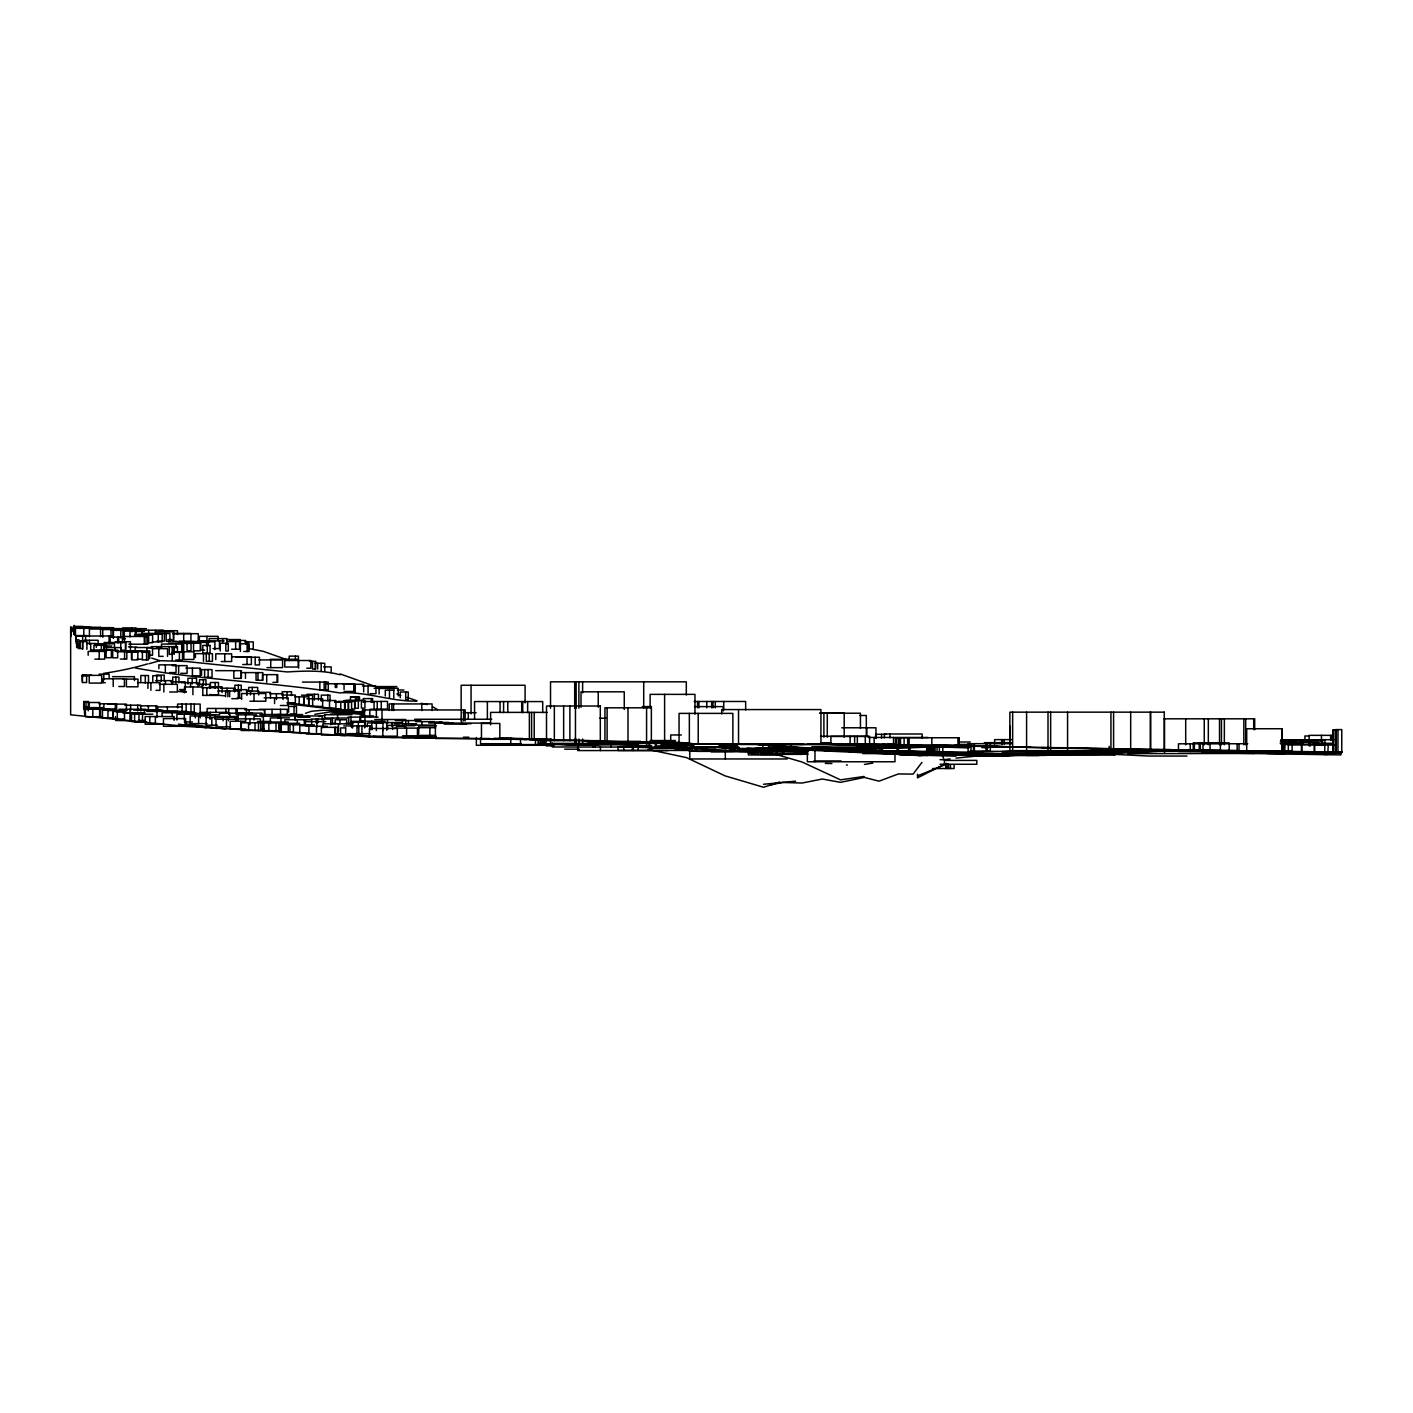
<?xml version="1.0" encoding="UTF-8"?>
<svg xmlns="http://www.w3.org/2000/svg" width="1413" height="1413" viewBox="0 0 1413 1413"><rect width="100%" height="100%" fill="white"/><g stroke="black" fill="none" stroke-linecap="round" stroke-linejoin="round"><path stroke-width="1.5" d="M71.268 631.328L71.427 629.986M921.965 762.349L913.098 774.112L898.35 773.953L879.027 781.177L864.385 777.433L840.523 782.343L822.331 779.022L802.036 783.032L782.184 782.466L769.749 785.133M868.324 752.475L917.514 755.513L943.672 754.436L995.847 755.708M786.953 748.166L804.651 748.961L795.06 749.614L812.811 749.685L809.667 749.579M1335.992 729.867L1333.06 729.867L1333.06 752.97L1341.184 752.97L1239.696 752.44M946.392 763.32L917.514 777.856L917.514 774.218M103.485 673.4C118.533 671.193 133.387 668.084 147.641 663.898M917.514 775.861L947.911 763.603M305.526 713.318L311.408 711.269L322.976 710.227L341.84 710.845L340.374 710.704M779.746 781.99L763.532 787.253L725.046 775.861L686.559 757.633L648.055 749.42M340.109 674.813C323.312 670.098 304.802 670.875 287.316 671.952L186.127 661.478L159.846 660.666L149.089 663.721M314.799 714.307L331.914 711.693L362.329 712.611L288.005 703.833M305.632 716.939L309.094 716.002M157.037 647.631L161.329 646.677M318.914 716.603L324.654 715.331M1023.065 754.984L991.29 755.549M918.962 755.725L942.029 754.895L944.149 759.699L950.084 758.905M295.988 715.773L299.839 715.031M128.53 652.117L136.69 650.669M864.473 764.433L872.792 763.108M984.296 755.301L956 758.11M864.05 776.461L840.523 779.852L802.036 761.996L773.37 753.677M91.545 675.078L81.601 676.191M864.05 752.246C823.532 746.382 783.191 753.888 742.726 751.045M1156.77 751.398L1142.976 751.592L1206.843 750.197L1247.573 750.851M786.37 748.837L771.056 749.861L787.642 750.886M1079.479 753.005L1104.542 753.606L1158.077 751.133M763.532 784.268L795.625 781.177M773.158 752.034L725.046 750.886L668.861 747M905.786 754.719L914.564 753.871M926.416 755.513L939.751 754.33L953.069 755.001M1091.348 748.978L1096.294 748.572M1022.235 755.301L1171.395 750.515L1206.614 750.939M1090.677 752.493L1045.832 754.542M1327.672 752.617L1330.693 752.44M1020.875 755.019L1093.609 753.571L1026.968 752.44M1041.363 747.512L1066.303 747.76M988.782 751.168L971.19 751.575M1039.562 754.825L1088.399 753.288M1071.496 753.836L1079.956 753.323M1250.894 752.493L1202.428 752.776M1011.302 751.027L1001.799 751.663L1006.18 751.84M330.395 714.077L364.218 712.399M1270.428 750.957L1253.525 751.433M904.497 754.63L812.069 750.356M731.28 743.892L672.288 743.962M1146.314 751.628L1111.96 753.094M186.127 643.498L193.175 643.233M1093.697 753.306L1181.727 749.985L1162.952 749.914M1259.725 750.992L1253.349 751.239L1342.085 751.928L1302.45 751.804M364.678 711.498L357.189 711.781L288.482 702.773M1020.168 755.213L994.505 756.149L909.071 753.924M755.107 748.219L775.613 748.166M773.971 748.166L833.246 748.943L979.704 746.223L949.607 746.011M551.494 739.017L529.486 739.706M1030.942 747.371L974.546 745.94L982.106 746.135M1065.119 753.994L1057.525 754.118M1006.356 755.372L1049.576 754.789L889.448 750.974M1045.832 754.365L1062.929 753.836M1084.601 753.818L1007.328 755.407M829.413 744.386L905.044 747.194M463.393 737.25L468.78 737.18M1009.465 755.337L982.53 755.761M1078.402 753.871L1032.991 755.09L985.938 753.836M390.8 737.427L436.246 736.509M529.363 739.017L498.436 738.293M932.898 745.269L931.803 745.287L931.803 737.745M402.104 737.674L435.416 737.091M414.963 737.957L435.981 737.692M956 756.167L930.355 755.478M1152.531 751.239L1141.863 751.151M620.06 746.753L686.559 748.855M1155.746 751.398L1178.336 750.939M1202.18 751.01L1160.956 751.274M1170.547 751.31L1184.924 751.027M1186.973 751.221L1160.444 751.292M1054.61 754.224L999.698 753.818M520.161 739.211L531.606 739.176M1166.237 750.462L1201.615 750.868M916.578 752.281L879.027 751.045M969.088 747.247L949.289 747.265L969.053 747.936M1130.011 751.822L1089.529 751.963M1071.496 754.224L1097.159 753.818M976.242 755.761L994.505 755.513M930.037 751.398L892.504 750.992M1122.487 752.193L1135.911 752.034M1253.26 751.062L1257.535 751.027M1341.22 752.935L1320.025 752.405M1196.652 751.08L1202.816 751.01M983.448 753.588L893.846 750.974M1289.557 751.08L1266.772 751.186M689.35 743.008L651.746 741.383M1277.016 752.423L1216.911 752.387M1216.646 752.652L1268.362 752.423M830.95 743.415L821.147 743.379M1315.786 752.122L1342.35 752.211M1204 752.652L1218.977 752.564M650.563 741.666L655.897 741.648M659.694 747.548L680.995 747.742M969.671 746.258L965.856 746.241L975.412 746.117L834.836 749.208L840.523 749.438L802.036 748.236L762.72 744.722M1194.02 750.533L1177.294 750.374M1204.07 752.723L1340.937 754.913L1340.937 751.875M680.73 743.627L658.529 743.22L668.349 743.75M820.865 743.238L831.78 743.22M932.121 745.287L1021.352 747.283M796.067 748.696L835.719 749.279M977.39 753.677L882.189 751.01M1118.16 751.91L1091.896 751.575M940.051 759.699L944.149 759.699M73.882 626.471L83.314 626.471M88.348 626.754L73.67 626.613L73.67 634.313M74.659 626.966L89.319 626.983M82.996 627.284L100.853 627.284M77.344 627.46L91.916 627.46M99.917 627.655L113.005 627.655M87.147 627.743L107.512 627.743M122.595 628.008L136.125 628.008L136.125 631.858M88.295 628.043L106.593 628.043M89.778 628.326L75.472 628.326L75.472 636.027L113.217 635.991M102.089 628.485L114.7 628.485M111.998 628.626L130.491 628.644M134.694 628.661L146.528 628.661M105.922 629.032L89.425 629.032L89.425 636.733M109.949 629.103L126.552 629.103M116.272 629.544L102.76 629.544L102.76 637.245M122.754 629.668L140.964 629.668M126.305 630.339L113.181 630.339L113.181 638.04M137.308 630.322L163.237 630.092M159.121 630.71L177.455 630.71L177.455 634.561M144.444 631.452L135.259 631.452L135.259 635.302M155.554 631.894L173.764 631.894L173.764 639.594M142.766 633.395L169.913 633.536L169.913 641.237L166.186 641.237L166.186 633.536M172.598 633.678L198.244 633.678L198.244 641.378M138.244 634.19L162.159 634.19L162.159 641.891L152.233 641.891M134.588 635.073L152.604 635.073L152.604 642.774L148.665 642.774L148.665 635.073M86.935 635.585L76.019 635.585L76.019 641.361M125.333 638.8L122.966 638.8L122.966 631.099L136.319 631.099L136.319 634.949M167.882 639.594L171.803 639.594M226.522 639.559L240.334 639.559L240.334 645.317M78.987 639.824L76.655 639.824L76.655 647.525M84.232 640.266L98.133 640.266L98.133 644.116M230.036 640.478L245.774 640.478L245.774 644.328M79.64 640.884L82.59 640.884L82.59 648.585L79.746 648.585L79.64 640.884L79.746 648.585M197.979 640.743L224.137 640.884M156.896 641.096L164.367 641.096L164.367 633.395M179.539 641.166L190.932 641.166L190.932 633.483L173.322 633.483L173.322 641.166M227.564 641.537L239.539 641.537L239.539 649.238L231.608 649.238M77.114 641.573L77.114 647.331L76.991 641.573L86.917 641.626L86.917 649.326M115.354 641.749L130.455 641.749L130.455 649.45M192.027 641.785L214.9 641.785L214.9 649.468M244.732 641.891L253.245 641.891L253.245 649.591M184.732 642.385L206.581 642.385L206.581 646.236M104.032 642.509L125.404 642.509L125.404 650.21L120.759 650.21M168.359 643.039L200.31 643.127L200.31 650.828L193.546 650.828L193.546 643.127M79.411 643.48L78.227 643.551L78.227 647.401M86.917 643.48L96.296 643.48L96.296 647.331M96.119 643.816L114.471 643.816L114.471 647.666M128.848 644.187L147.835 644.187L147.835 636.486L124.45 636.486L124.45 642.261M95.007 644.646L103.908 644.646L103.908 650.422M78.174 644.805L78.174 648.655M103.414 646.006L111.768 646.006M151.385 646.624L177.455 646.624L177.455 652.4M104.544 647.613L121.165 647.613L121.165 651.464M213.027 648.585L219.421 648.585L219.421 640.884M152.321 648.655L167.546 648.655L167.546 656.356M91.509 649.998L111.38 649.998L111.38 657.699L106.116 657.699L106.116 649.998M204.62 650.086L200.699 650.086L200.699 642.385M100.288 650.121L117.668 650.121L117.668 657.822L112.687 657.822L112.687 650.121M120.635 650.916L149.76 650.916L149.76 658.617M116.043 651.375L142.395 651.534L142.395 659.235L136.92 659.235M243.76 651.499L249.077 651.499L249.077 643.798L240.404 643.798L240.404 651.499M116.378 651.605L131.48 651.605L131.48 659.306M173.534 651.764L193.952 651.764L193.952 659.465L183.849 659.465L183.849 651.764M131.268 652.223L137.82 652.223L137.82 659.906L131.833 659.906L131.833 652.223M141.795 652.223L148.4 652.223L148.4 659.924L142.148 659.924M172.227 652.347L182.542 652.347L182.542 660.03L175.813 660.03M148.824 655.226L152.551 655.226L152.551 647.525L135.189 647.525L135.189 651.375M163.166 656.356L158.804 656.356L158.804 648.655M231.979 656.798L251.373 656.798L251.373 664.499L242.736 664.499M235.671 657.239L259.48 657.239L259.48 664.94L255.17 664.94L255.17 657.239M94.795 659.129L104.721 659.129L104.721 651.428L88.171 651.428L88.171 655.279M120.317 659.059L126.834 659.059L126.834 651.375M270.166 659.323L298.249 659.323L298.249 667.024L284.755 667.024L284.755 659.323M258.915 659.924L282.6 659.924L282.6 667.625L266.933 667.625M284.472 660.507L310.842 660.507L310.842 668.208L306.78 668.208M221.17 661.531L231.661 661.531L231.661 653.83L215.783 653.83L215.783 659.606M309.5 661.337L315.753 661.337L315.753 669.038L312.467 669.038L312.467 661.337M314.551 663.262L324.725 663.262L324.725 670.963M172.227 665.629L187.099 665.629L187.099 673.33L180.758 673.33M323.524 666.883L331.154 666.883L331.154 672.641M185.827 668.137L200.204 668.137L200.204 675.838L192.415 675.838L192.415 668.137M200.24 669.585L212.021 669.585L212.021 677.286L204.62 677.286L204.62 669.585M215.712 670.663L241.393 670.663L241.393 678.364M169.613 672.57L176.042 672.57L176.042 664.869L158.874 664.869L158.874 668.72M241.376 672.606L262.8 672.606L262.8 680.289L256.053 680.289L256.053 672.606M99.157 674.16L109.137 674.16L109.137 678.01M82.396 674.813L86.599 674.813L86.599 682.514L82.502 682.514M156.031 675.096L164.226 675.096L164.226 680.872M112.528 676.668L134.447 676.668L134.447 680.518M123.09 679.105L137.944 679.105L137.944 686.806L126.411 686.806L126.411 679.105M155.607 680.642L172.015 680.642L172.015 684.493M170.761 681.861L185.315 681.861L185.315 689.544L179.522 689.544M302.435 682.09L328.293 682.09L328.293 689.791L319.85 689.791L319.85 682.09M272.921 682.338L277.036 682.338L277.036 674.637M137.556 682.638L159.952 682.638L159.952 690.339L156.013 690.339M181.111 682.709L197.891 682.709L197.891 686.559M326.792 683.768L353.815 683.768L353.815 691.452L344.048 691.452M159.157 684.298L177.349 684.298L177.349 691.999L169.631 691.999M198.067 684.351L209.636 684.351L209.636 688.202M342.723 684.263L363.653 684.263L363.653 691.964M362.435 685.994L375.964 685.994L375.964 693.695L370.047 693.695M118.816 686.506L124.415 686.506L124.415 678.805L103.149 678.805L103.149 682.656M377.059 686.577L396.806 686.577M209.318 686.789L222.088 686.789L222.088 692.564M202.554 687.707L218.45 687.707M220.446 688.202L234.593 688.202L234.593 692.052M374.074 688.255L398.219 688.255L398.219 695.955M378.295 688.449L393.821 688.449L393.785 697.898M233.463 689.668L246.939 689.668L246.939 695.443M397.371 690.003L403.906 690.003M393.785 690.198L385.29 690.198L385.29 695.973M217.92 690.975L238.267 690.975L238.267 698.676L231.785 698.676M246.251 691.081L258.667 691.081L258.667 694.931M258.102 692.317L270.484 692.317L270.484 698.093M269.865 693.712L283.006 693.712L283.006 699.488M306.992 694.295L318.455 694.295L318.455 700.071M282.459 695.055L295.335 695.055L295.335 702.756L286.892 702.756M202.554 695.408L218.45 695.408L218.467 682.497L210.396 682.497L210.396 688.272M301.464 695.196L312.538 695.196L312.715 706.429M294.928 696.856L308.723 696.856M351.201 696.874L359.503 696.874L359.503 700.724M264.125 697.81L288.146 697.81L288.146 705.493L280.392 705.493M306.939 698.746L322.641 698.746L322.641 706.429L316.689 706.429M346.15 700.406L364.943 700.406L364.943 708.107L361.41 708.107L361.41 700.406M320.91 700.512L335.905 700.512L335.905 708.213L329.512 708.213L329.512 700.512M343.836 700.565L358.337 700.565L358.337 708.266L355.264 708.266L355.264 700.565M249.889 701.219L265.821 701.219L265.821 693.518L241.623 693.518L241.623 699.294M338.025 701.413L354.663 701.413L354.663 709.114L351.607 709.114M363.689 701.572L387.515 701.396L387.515 709.096L377.077 709.096M694.119 701.484L745.658 701.484L745.658 709.962M83.897 701.872L85.981 701.872L85.981 707.648M334.634 702.102L351.59 701.925M334.704 702.243L348.234 702.243L348.234 709.944L345.249 709.944L345.249 702.243M87.482 702.491L99.758 702.491L99.758 708.266M98.804 703.798L115.318 703.798L115.318 711.498M107.936 704.116L126.393 704.116L126.393 709.891M124.803 705.193L140.788 705.193L140.788 710.969M140.081 705.846L157.073 705.846L157.002 717.186M642.332 706.606L651.517 706.606M694.507 706.606L723.279 706.606L723.279 710.933M88.224 707.012L84.992 707.012L85.063 714.713M181.924 706.924L157.797 706.924L157.797 710.774M84.391 707.613L103.591 707.613M89.602 708.92L115.001 708.92M95.66 709.273L109.101 709.273M118.939 709.273L145.892 709.273M259.321 709.308L287.298 709.308L287.298 715.084M369.906 709.273L377.253 709.273L377.253 701.572M85.981 709.573L83.932 709.573L83.844 701.519M146.157 709.75L155.395 709.75M244.785 709.732L264.743 709.732L264.743 715.508M336.789 709.803L344.578 709.803L344.578 702.102M133.758 710.138L160.428 710.121M156.631 710.156L162.831 710.156M108.183 710.545L127.082 710.545M163.396 711.163L177.95 711.234M125.722 711.428L113.058 711.428L113.058 719.129L123.638 719.129M146.705 711.41L187.081 711.393M174.011 711.816L185.368 711.816M178.144 711.958L193.175 711.958M200.328 712.346L228.464 712.346M547.131 712.382L490.611 712.382L490.611 724.816M125.457 712.77L144.78 712.77M177.543 712.523L188.583 712.523M238.903 712.735L252.468 712.735M463.164 712.682L476.163 712.682M122.86 713.017L136.09 713.017M181.747 712.823L162.053 712.823L162.053 716.656M187.24 712.964L195.895 712.964M819.628 713.035L844.197 713.035L844.197 737.233M219.457 713.194L261.988 713.106L261.988 716.956M820.194 713.212L860.429 713.212L860.429 728.366M186.198 713.424L208.735 713.424M134.465 714.219L152.851 714.219M190.384 713.989L200.31 713.989L200.31 717.839M290.407 714.095L296.483 714.095L296.483 706.412L288.588 706.412L288.588 712.187M194.446 714.254L176.908 714.254L176.908 720.029M259.851 714.554L302.629 714.554M200.628 714.819L219.827 714.819M256.654 714.819L237.313 714.819L237.313 720.595M274.087 714.572L286.804 714.572M351.908 714.731L324.725 714.731L324.725 718.581M204.673 715.455L214.988 715.455L214.988 719.305M859.74 715.49L866.31 715.49L866.328 736.35M207.11 715.914L190.154 715.914L190.154 723.615L207.11 723.615M280.269 715.967L322.129 715.949L322.129 719.8M360.068 715.967L373.65 715.967M278.467 716.179L254.004 716.179L254.004 720.029M214.776 716.515L236.218 716.515L236.218 720.365M101.559 716.621L85.398 716.868L85.398 709.167L100.447 709.167L100.447 716.868M95.66 716.956L102.566 716.956M217.443 716.974L228.5 716.974L228.5 720.824M229.118 717.133L235.688 717.133L235.688 720.983M348.181 717.098L378.101 717.098M297.719 717.256L309.942 717.256M206.086 717.504L223.166 717.504M289.453 717.875L270.36 717.875L270.36 723.65M324.001 718.034L348.764 718.034L348.764 723.809M106.205 718.246L114.135 718.246M599.713 718.246L606.159 718.246M234.646 718.864L260.416 718.864L260.416 722.697M1164.135 718.811L1254.691 718.811L1254.691 729.638M235.017 719.217L216.03 719.217L216.03 726.9L230.743 726.9M311.09 719.04L330.73 719.04L330.73 724.816M414.716 719.252L491.777 719.252M374.798 719.5L405.725 719.5M132.557 720.718L115.548 720.471L115.548 716.621M138.509 720.471L144.78 720.471M395.34 720.559L420.88 720.559M245.827 721.284L230.231 721.284L230.231 728.984L245.827 728.984M359.467 721.195L385.113 721.195M257.466 721.442L270.978 721.442M415.546 721.601L434.374 721.601M142.607 721.637L131.515 721.637L131.515 713.936L142.607 713.936L142.395 721.919M325.767 721.637L305.226 721.637L305.226 725.487M134.465 721.919L146.581 721.919M184.291 721.955L192.415 721.955M258.738 722.025L288.27 722.025M430.718 722.043L442.092 722.043M438.948 722.449L448.575 722.449M374.127 722.591L401.857 722.591M283.748 723.014L263.26 722.926L263.242 730.963M428.74 722.979L453.273 722.979M278.856 723.315L299.75 723.315M489.94 723.103L435.381 723.103L435.381 738.504L489.94 738.504M332.09 723.438L336.471 723.438M345.267 723.438L352.826 723.438M481.462 723.456L499.831 723.456L499.831 738.858L481.462 738.858L481.462 723.103M394.121 723.774L416.641 723.774M460.285 723.703L471.059 723.703M163.714 724.251L145.168 724.251L145.168 716.55L174.135 716.55L174.135 720.4M282.264 724.074L293.409 724.074L293.409 731.757L282.264 731.757M444.106 724.127L466.537 724.127M292.12 724.816L314.357 724.816M410.194 725.081L434.833 725.081M217.496 725.205L206.086 725.205L206.157 717.504M399.508 725.399L387.621 725.399L387.621 729.249M400.003 725.734L414.592 725.734M343.73 725.946L372.043 725.946L372.043 729.797M436.352 725.929L418.725 725.929L418.725 733.63M306.268 726.211L327.18 726.211M396.417 726.176L405.672 726.176M435.681 727.695L418.195 727.695L418.195 735.396L435.681 735.396M841.795 727.783L875.954 727.783L875.954 738.487M394.563 728.101L417.453 728.101L417.453 735.802L402.581 735.802M260.804 729.126L264.125 729.126M263.26 730.627L278.803 730.715L278.803 723.014M292.12 732.517L300.722 732.517M348.146 733.647L370.118 733.647M306.268 733.912L320.751 733.912M885.969 734.301L875.654 734.301L875.654 738.151M681.366 734.972L670.698 734.972L670.698 740.748M1309.18 735.979L1304.923 735.979L1304.923 740.377M1330.587 735.979L1330.746 740.377M373.244 736.191L397.318 736.191L397.318 728.49L369.429 728.49L369.429 736.191M820.511 736.279L868.624 736.279M414.716 737.056L436.334 737.056M868.236 737.462L928.005 737.462M505.766 738.469L522.563 738.469M490.611 739.317L547.131 739.317M1011.938 739.617L994.628 739.617L994.628 744.015M1282.156 739.847L1314.479 739.776M1321.65 739.706L1333.872 739.706M1280.69 740.059L1322.833 740.094M1280.62 740.43L1297.964 740.43M1308.12 740.235L1322.921 740.235M650.121 740.553L675.449 740.553M1300.26 740.924L1322.533 740.924L1322.533 744.775M585.282 741.348L640.601 741.348M1280.39 741.472L1296.198 741.472M594.944 742.125L612.606 742.125M959.586 742.002L970.254 742.002M1281.485 742.178L1310.399 742.178L1310.399 746.011M1297.717 742.496L1318.824 742.496M601.85 742.69L623.239 742.69M670.698 742.673L681.366 742.673M984.26 742.673L1011.885 742.673M608.226 743.097L629.439 743.097M820.9 742.991L829.29 742.991M993.922 742.955L995.511 742.955M612.235 743.185L670.292 743.185M1202.357 743.309L1218.66 743.309M1280.266 743.238L1302.892 743.238M1317.04 743.273L1332.795 743.273M664.499 743.415L550.522 743.415L550.522 739.017M1011.955 743.68L968.082 743.68L968.082 751.38L1131.407 751.38M521.185 743.733L480.561 743.733L480.561 737.957M539.801 743.733L576.062 743.733M661.231 743.821L680.236 743.821M807.582 743.962L868.624 743.962M1247.75 743.733L1178.46 743.821L1178.46 751.522L1289.963 751.575M1280.461 743.821L1300.984 743.945M631.222 744.015L637.157 744.015M869.613 744.139L830.879 744.139L830.879 736.438L869.613 736.438L869.613 744.139L885.492 744.722M1312.801 744.245L1332.477 744.245M598.882 744.58L520.514 744.58L520.514 738.805M663.986 744.527L693.677 744.51M733.594 744.404L803.873 744.404M958.297 744.404L969.601 744.404M1282.757 744.545L1332.194 744.298M663.033 745.057L692.229 745.057M862.336 745.163L894.747 745.163M1313.366 744.934L1334.155 744.934M553.719 745.269L476.358 745.269L476.358 737.568M672.835 745.234L693.977 745.234M689.933 745.711L693.129 745.711M884.379 745.552L922.141 745.552M546.125 745.852L553.772 745.852M651.711 745.887L636.804 745.887L636.804 742.037M686.506 745.94L656.197 745.94L656.197 742.09M875.654 745.834L914.564 745.834M866.045 746.435L900.77 746.435M692.776 746.788L729.797 746.788M774.165 746.647L793.276 746.647M678.664 747.141L552.342 746.982L552.342 743.132M700.618 747.053L737.586 747.053M814.736 747.035L875.954 747.035M667.748 747.371L680.483 747.371M674.655 747.813L680.536 747.813M732.799 747.583L739.37 747.583M691.24 748.06L649.468 748.06L649.468 742.284M694.825 747.989L707.242 747.989M860.429 747.866L790.803 747.866L790.803 743.521M679.953 748.289L689.385 748.289M722.555 748.166L738.451 748.166M808.13 748.342L828.777 748.342M685.287 748.643L689.385 748.643M801.807 748.448L737.021 748.448L737.021 744.245M704.539 748.943L715.755 748.943M750.338 748.872L805.622 748.872M564.723 749.19L579.33 749.19M773.847 749.049L805.746 749.208M834.5 749.826L840.965 749.826M713.901 750.091L726.211 750.091M729.461 750.02L756.238 750.02M803.379 750.144L866.31 750.144M692.723 750.444L618.011 750.444L618.011 746.594M841 750.321L807.353 750.215L807.353 761.766L894.977 761.766L894.977 754.065M668.102 750.568L577.687 750.568L577.687 746.718M1220.973 750.586L1229.222 750.586L1229.222 742.885L1193.226 742.885L1193.226 750.586L1200.344 750.586L1200.344 742.885M688.714 750.798L693.377 750.798M722.237 750.851L734.389 750.851M824.238 750.798L883.337 750.851M1257.217 751.045L1282.58 751.045M748.784 751.257L689.791 751.257L689.791 758.958L787.182 758.958M839.463 751.08L887.788 751.08M1253.79 751.204L1290.334 751.327M733.471 751.363L697.015 751.363L697.015 747.512M738.805 751.451L765.263 751.539M711.145 751.84L759.982 751.663M858.415 751.787L896.902 751.787M1217.529 751.645L1290.405 751.645M849.443 752.193L972.851 752.105M1133.862 751.663L1092.867 751.027M895.648 752.475L936.907 752.475M1028.664 752.317L1106.344 752.317M1202.251 752.423L1224.682 752.458M890.614 752.652L907.729 752.652M1211.577 752.67L1225.018 752.67M1264.688 752.74L1278.694 752.74M1284.682 752.758L1290.334 752.758M1291.994 752.74L1299.483 752.74M1313.366 752.634L1341.767 752.705L1341.767 729.603L1335.868 729.603L1335.868 752.705M909.53 753.041L942.63 753.041M1006.233 752.935L1082.093 752.935M1203.523 753.023L1242.522 753.023M1264.706 753.094L1280.673 753.094M748.342 753.235L752.652 753.235M1078.278 753.288L1102.211 753.288M1286.907 753.306L1294.538 753.306M862.795 753.606L909.548 753.606M917.178 753.553L993.622 753.588M1127.627 753.641L1254.691 753.465M1266.666 753.447L1285.071 753.712M786.158 753.747L806.982 753.747M990.089 753.871L1061.499 753.871M1069.941 753.818L1117.948 753.924M1296.092 753.906L1321.544 753.888M1322.179 753.73L1328.061 753.73M808.201 754.118L751.716 754.083L751.716 750.232M1044.825 754.1L1048.729 754.1M1060.457 754.259L1085.714 754.065M1306.848 754.047L1327.955 754.047M802.884 754.348L760.883 754.401L760.883 750.55M910.255 754.542L944.661 754.542M1008.776 754.418L1042.847 754.418M1046.397 754.471L1100.232 754.33M899.498 754.701L1012.485 754.719M1046.221 754.825L1064.607 754.825M782.237 754.966L748.378 754.966L748.378 751.115M949.253 754.984L982.636 754.984M994.628 755.019L1115.034 755.107M987.334 755.354L1006.498 755.354M1026.209 755.407L1045.991 755.407M993.71 755.513L1038.979 755.531M1186.973 756.061L1148.469 756.043L1109.982 754.136M813.835 760.953L841.106 760.953M940.034 764.256L976.789 764.256L976.789 760.406L944.467 760.406L944.467 764.256M932.58 768.531L954.111 768.531L954.111 764.68M135.348 667.996C202.942 680.36 271.508 681.931 339.226 692.829L340.109 692.882C365.631 691.293 390.695 701.449 415.652 701.113L416.305 701.307M968.311 745.799L809.843 748.554M1341.891 752.193L1262.763 751.292M954.464 745.446L1014.781 746.965M1159.649 751.292L1095.004 749.614M1166.008 751.151L1340.937 752.528M805.534 748.501L799.422 748.413M1177.612 749.773L1197.906 750.798M1266.507 751.292L1289.928 751.416M1332.265 752.74L1339.206 752.846L1335.144 752.634M972.674 755.372L937.331 753.853M651.87 742.849L656.639 742.885M956 745.375L686.559 744.05L571.064 740.023L378.596 737.356L186.127 726.441L70.65 714.819L70.65 626.807M1265.341 751.186L1279.524 751.31M725.046 746.47L728.19 746.506L725.046 746.205M1163.817 751.204L1105.849 749.579M1259.054 752.423L1263.346 752.458M1310.981 754.1L1327.655 754.242M1323.433 754.436L1327.478 754.471M653.548 742.567L664.322 742.655M1065.897 747.795L1194.868 750.656M1251.017 751.133L1291.376 751.698M1266.578 751.38L1198.913 750.727M1242.839 751.01L1274.455 751.469M1317.252 752.458L1329.315 752.528M783.049 751.451L739.6 749.544M895.312 744.651L868.659 743.874M668.579 742.726L630.834 741.931M1322.921 752.423L1329.05 752.511M1166.573 750.709L1152.125 750.55M1329.191 752.581L1321.402 752.493L1324.776 752.458L1324.776 744.739L1288.303 744.739L1288.303 752.423M767.754 748.184L807.388 748.501M1242.027 751.027L1248.244 751.115M1206.843 750.197L1179.025 749.808M763.903 748.466L802.036 748.696L791.103 748.148M777.68 751.769L806.434 752.175M1240.508 751.01L1263.964 751.345L1188.863 750.268M757.651 748.219L765.563 748.395M1280.655 751.327L1289.38 751.469L1276.345 751.486L1281.909 751.592M1186.973 751.01L974.546 745.94M911.597 751.928L895.153 751.504M882.118 744.192L896.76 744.474M1227.561 750.462L1238.071 750.639M1269.686 751.416L1286.024 751.698M1264.105 751.345L1275.55 751.539M1024.39 754.842L1034.987 755.037L969.124 753.588M1255.768 751.027L1263.964 751.186M1298.936 751.769L1308.632 752.087M887.894 744.368L898.509 744.757M820.141 743.538L846.422 744.139M739.229 747.565L725.046 746.876M893.087 751.469L881.942 751.098M808.448 751.663L784.427 751.274M956.142 745.463L967.817 745.587L961.564 745.305L962.5 745.41M822.702 743.803L837.238 744.121M1327.849 752.617L1328.238 744.934M1170.882 749.579L1028.028 747.459M821.147 743.945L829.166 744.139M842.66 749.614L882.56 750.621M763.532 748.501L791.404 748.36M1329.227 752.652L1331.452 752.705M1326.171 752.423L1340.849 752.846M983.678 746.17L995.335 746.417L992.279 746.347M883.231 750.444L873.163 750.144M1338.57 752.846L1331.329 752.458M1170.105 750.126L1179.166 750.356M981.805 747.565L988.146 747.724M825.369 763.391L831.868 763.55M959.922 745.428L1010.207 747.265M897.997 744.722L917.514 745.287M842.537 749.614L852.534 749.897M875.883 750.462L844.868 749.579M883.249 750.656L879.027 750.533L883.196 750.674M1156.028 749.632L1186.973 750.55M968.841 746.859L945.421 746.082M983.801 747.318L988.093 747.459M986.009 746.276L1011.567 746.965M904.709 745.322L933.781 746.347M1109.735 753.288L1024.248 751.01M1103.871 753.606L1015.417 750.992M500.149 737.975L538.318 739.811M797.586 748.731L803.644 748.872L801.93 748.819M804.562 749.72L774.236 748.201M1208.398 750.215L1215.286 751.062M848.171 743.945L877.031 745.163M816.537 748.519L817.721 748.572M929.86 752.423L938.091 752.705M894.694 744.616L896.743 744.686M937.843 746.241L960.628 747.018M851.138 748.678L811.963 746.718M835.772 749.226L818.798 748.59M926.151 752.405L905.309 751.522M840.523 749.561L802.036 748.06L754.1 744.033M925.338 753.853L948.176 754.648M1326.595 752.44L1335.409 752.758M939.186 745.358L954.605 745.923M904.108 744.898L904.991 744.916M832.204 748.925L814.595 748.148M830.138 749.632L840.523 750.003M995.158 746.453L997.189 746.523M750.568 743.909L775.684 745.587M844.303 748.802L795.572 747.424M890.172 744.439L898.721 744.739M128.389 646.854L136.937 647.225M917.055 746.876L881.164 745.358M898.686 751.522L887.947 751.045M553.843 744.439L545.135 744.033L553.79 744.421M856.243 745.569L877.332 746.523M805.481 748.713L796.173 748.184M723.226 747.124L716.285 746.7M865.357 745.34L838.898 743.909M885.227 750.992L895.559 751.469M494.073 738.257L517.812 739.37M665.24 746.894L680.589 747.601M361.728 714.377L331.914 711.71M891.939 751.062L896.248 751.274M735.237 745.976L719.005 745.393L736.509 746.47M192.009 641.255L207.817 642.261M779.358 748.148L802.036 749.349M648.055 746.064L588.179 742.532M147.641 647.684L151.262 647.896M341.434 710.792L363.159 712.399M837.414 749.579L840.523 749.755M733.082 749.19L710.969 746.859M772.469 749.685L747.106 748.131M686.559 744.881L676.421 744.121L692.918 745.269M807.582 748.131L753.094 743.945M544.093 739.653L551.653 740.147M767.595 743.927L775.702 744.457M522.192 739.335L526.395 739.617M932.28 752.37L952.291 753.253M651.464 740.536L688.943 743.839M673.718 742.461L680.13 742.92M650.969 741.843L669.02 743.326M193.652 642.809L169.525 640.796M648.055 745.358L650.704 745.552M884.679 751.045L891.25 751.539M902.183 752.37L908.753 752.864M752.493 743.945L756.714 744.262M906.104 752.475L909.901 752.776M681.349 748.961L691.964 749.95M555.132 743.945L572.406 745.269L638.358 744.545M209.654 694.525L224.632 695.797M382.022 737.215L348.093 733.948M1300.861 751.963L1301.797 752.034M730.291 746.7L738.681 747.459M101.418 682.355L105.286 682.709M358.566 712.152L332.85 709.662M370.453 736.756L337.001 733.488M350.848 711.64L363.512 712.929M669.833 742.849L676.527 743.538M336.241 733.824L340.109 734.23M648.055 742.584L656.603 743.521M673.718 745.393L706.871 749.067M350.671 710.986L330.183 708.478M687.071 743.026L694.79 743.892M237.225 697.934L241.429 698.393M186.127 723.986L225.585 729.02M186.127 691.558L180.546 690.78M177.826 691.346L186.127 692.317M206.651 727.766L178.444 724.145M186.127 724.516L217.496 728.49M675.361 749.632L679.264 750.162M354.062 711.446L363.265 712.982M345.991 710.05L352.755 711.216L338.29 709.061M427.433 704.575L421.215 703.303M248.14 648.426L263.118 651.287L289.453 660.56M846.44 764.91L847.376 765.122M151.703 658.122L159.846 660.666M396.841 693.907L400.886 695.284M406.962 697.368L417.1 700.848M340.109 673.913L378.596 687.654M432.59 706.677L437.412 709.573M72.893 631.452L71.886 626.983M1337.97 729.603L1337.97 752.705M1336.062 729.603L1336.062 752.705M1333.854 729.867L1333.854 752.97M1333.201 729.867L1333.201 752.97M1331.594 739.741L1331.488 735.343L1309.092 735.343L1309.233 745.958M1331.152 735.343L1331.152 739.741M1324.917 739.706L1324.917 743.538M1321.455 735.343L1321.455 741.949M1314.655 744.739L1314.655 752.423M1314.284 744.739L1314.284 752.423M1301.85 744.739L1301.85 752.423M1301.461 744.739L1301.461 752.423M1292.118 744.739L1292.118 752.423M1284.859 743.733L1284.859 751.416M1283.763 744.58L1283.763 752.281M1282.262 751.822L1282.262 728.737L1246.708 728.737L1246.708 751.822M1281.891 728.737L1281.891 751.822M1253.702 718.811L1253.702 729.638M1245.701 718.811L1245.701 744.792M1243.829 718.811L1243.829 744.792M1239.024 743.733L1239.024 751.416M1237.187 743.733L1237.187 751.416M1224.347 718.811L1224.347 744.792M1221.468 718.811L1221.468 744.792M1219.525 718.811L1219.525 744.792M1210.076 742.726L1210.076 750.427M1208.327 718.811L1208.327 744.792M1204.265 718.811L1204.265 744.792M1199.213 742.885L1199.213 750.586M1194.391 742.885L1194.391 750.586M1190.258 743.821L1190.258 751.522M1185.701 718.811L1185.701 744.792M1164.506 718.811L1164.506 753.465M1150.747 712.152L1150.747 750.639M1150.27 712.152L1150.27 750.639M1130.683 712.152L1130.683 750.639M1113.585 712.152L1113.585 750.639M1110.936 712.152L1110.936 750.639M1109.134 746.364L1109.134 750.639M1067.574 712.152L1067.574 750.639M1050.654 712.152L1050.654 750.639M1048.004 712.152L1048.004 750.639M1026.597 712.152L1026.597 750.639M1012.644 712.152L1012.644 750.639M1010.03 726.158L1010.03 740.659M1004.272 739.617L1004.272 744.015M1002.506 739.617L1002.506 744.015M1001.676 739.617L1001.676 744.015M990.301 743.68L990.301 751.38M987.316 743.68L987.316 751.38M986.027 743.68L986.027 751.38M974.387 743.68L974.387 751.38M973.451 743.68L973.451 751.38M970.996 743.68L970.996 751.38M958.862 737.745L958.862 745.446M957.873 737.745L958.032 745.446M950.472 764.68L950.472 768.531M948.529 764.68L948.529 768.531M946.94 764.68L946.94 768.531M945.756 764.68L945.756 768.531M942.807 746.329L942.807 752.105M939.345 746.329L939.345 752.105M937.013 746.329L937.013 752.105M935.07 746.329L935.07 752.105M933.905 746.329L933.905 752.105M932.456 746.329L932.456 752.105M931.096 746.329L931.096 752.105M930.001 746.329L930.001 752.105M928.977 746.329L928.977 752.105M928.076 746.329L928.076 752.105M927.37 746.329L927.37 752.105M926.928 746.329L926.946 752.105M926.681 746.329L926.628 752.105M922.141 737.851L922.141 734.001L884.379 734.001L884.379 737.851M910.025 748.254L910.025 752.105M909.142 737.745L909.142 745.446M908.594 748.254L908.594 752.105M907.658 737.745L907.658 745.446M904.108 737.745L904.108 745.446M900.54 737.745L900.54 745.446M898.986 737.745L898.986 745.446M898.703 737.745L898.703 745.446M898.438 748.254L898.438 752.105M897.008 748.254L897.008 752.105M896.743 737.745L896.743 745.446M893.528 737.462L893.528 745.163M889.978 734.001L889.978 737.851M882.048 748.254L882.048 752.105M881.571 734.301L881.571 738.151M874.152 737.462L874.152 745.163M866.805 727.783L866.805 736.35M865.286 736.438L865.286 744.139M857.338 736.438L857.338 744.139M854.635 736.438L854.635 744.139M850.114 736.438L850.114 744.139M827.276 713.035L827.276 737.233M823.903 713.035L823.903 737.233M814.965 750.215L814.965 761.766M783.544 750.285L783.544 754.118M777.115 750.285L777.115 754.118M775.366 750.497L775.366 754.348M770.368 744.245L770.368 748.448M768.813 750.497L768.813 754.348M768.531 744.245L768.531 748.448M767.029 750.55L767.029 754.401M762.896 744.245L762.896 748.448M758.304 750.232L758.304 754.083M755.425 750.232L755.425 754.083M754.136 750.232L754.136 754.083M738.54 709.573L738.54 744.209M734.884 746.17L734.884 750.02M732.87 744.174L732.87 713.388L679.052 713.388L679.052 744.174L820.935 744.209L820.935 709.573L721.707 709.573L721.707 713.901M725.311 751.257L725.311 758.958M723.721 701.484L723.721 709.962M715.278 701.484L715.278 707.842M712.964 701.484L712.964 707.842M711.657 701.484L711.657 707.842M706.747 701.484L706.747 707.842M698.87 701.484L698.87 707.842M698.216 713.388L698.216 744.174M697.527 701.484L697.527 707.842M695.32 747.23L695.32 751.08M694.966 714.166L694.966 694.366L650.121 694.366L650.121 707.56M692.246 747.23L692.246 751.08M689.35 713.388L689.35 744.174M686.312 695.019L686.312 681.825L550.522 681.825L550.522 708.213M664.605 694.366L664.605 740.553M661.461 742.09L661.461 745.94M655.402 742.284L655.402 748.06M646.589 707.807L646.571 745.887M643.71 681.825L643.71 708.213M638.146 746.523L638.146 750.374M633.36 746.594L633.36 750.444M632.37 746.594L632.37 750.444M627.99 707.807L627.99 742.461M624.263 709.414L624.263 691.822L581.008 691.822L581.008 707.224M623.787 746.594L623.787 750.444M611.105 743.256L611.105 747.106M607.113 707.807L607.113 742.461M600.419 746.718L600.419 750.568M598.247 691.822L598.247 707.224M595.103 743.256L595.103 747.106M592.895 743.132L592.895 746.982M582.615 681.825L582.615 692.829M582.615 739.017L582.615 743.415M578.888 681.825L578.888 708.213M578.888 739.017L578.888 743.415M576.151 681.825L576.151 708.213M576.151 739.017L576.151 743.415M575.462 706.023L575.462 740.659M574.702 681.825L574.702 708.213M574.702 739.017L574.702 743.415M569.898 706.023L569.898 740.659M563.646 706.023L563.646 740.659M554.338 706.023L554.338 740.659M546.001 739.882L546.001 743.733M544.906 738.805L544.906 744.58M543.74 739.882L543.74 743.733M542.698 712.576L542.698 701.572L474.556 701.572L474.556 719.164M542.663 739.882L542.663 743.733M541.656 739.882L541.656 743.733M541.091 738.805L541.091 744.58M540.684 739.882L540.79 743.733M539.007 739.882L539.007 743.733M538.141 738.805L538.141 744.58M535.492 738.805L535.492 744.58M534.22 712.382L534.22 739.317M531.606 712.382L531.606 739.317M529.363 712.382L529.363 739.317M527.65 701.572L527.65 712.576M525.088 702.862L525.088 685.27L461.15 685.27L461.15 709.467M522.739 701.572L522.739 712.576M521.715 701.572L521.715 712.576M510.764 737.957L510.764 743.733M507.779 701.572L507.779 712.576M503.576 701.572L503.576 712.576M500.061 701.572L500.061 712.576M487.379 701.572L487.379 719.164M471.059 685.27L471.059 713.865M468.286 712.682L468.286 719.288M465.177 720.948L465.177 709.944L362.452 709.944L362.452 716.55M463.588 709.944L463.588 720.948M461.609 719.252L461.609 723.65M461.186 709.944L461.186 720.948M432.095 710.545L432.095 703.939L389.264 703.939L389.264 710.545M429.852 727.695L429.852 735.396M421.798 703.939L421.798 710.545M421.939 721.601L421.939 725.452M408.41 720.559L408.41 724.41M406.591 728.101L406.591 735.802M405.69 691.999L405.69 699.7L408.251 699.7L408.251 691.999L400.215 691.999L400.215 697.775M405.743 720.559L405.743 724.41M404.666 723.774L404.666 727.624M402.528 720.559L402.528 724.41M393.556 703.939L393.556 710.545M392.637 725.399L392.637 729.249M392.09 722.591L392.09 726.441M391.86 703.939L391.86 710.545M389.476 690.198L389.476 697.898M387.48 719.5L387.48 723.35M386.703 722.591L386.703 730.274M382.941 730.592L382.941 722.891L367.345 722.891L367.345 726.741M382.799 728.49L382.799 736.191M382.005 709.944L382.005 720.948M381.263 701.396L381.263 709.096M379.126 688.255L379.126 694.03M376.353 709.944L376.353 716.55M376.37 722.891L376.37 730.592M374.056 701.572L374.056 709.273M372.608 702.438L372.608 698.587L363.282 698.587L363.282 702.438M371.743 721.195L371.743 725.046M371.336 698.587L371.336 702.438M370.118 725.946L370.118 729.797M369.817 709.944L369.817 716.55M368.069 685.994L368.069 693.695M364.96 717.098L364.96 720.948M364.872 727.13L364.872 721.354L351.466 721.354L351.466 727.13M364.536 709.944L364.536 716.55M364.625 727.907L364.625 722.131L352.596 722.131L352.596 727.907M362.982 709.944L362.982 716.55M361.94 725.946L361.94 733.647M360.651 717.098L360.651 720.948M359.891 717.098L359.891 720.948M358.831 725.946L358.831 733.647M358.443 696.874L358.443 700.724M358.337 722.131L358.337 727.907M356.747 700.76L356.747 696.909L350.442 696.909L350.442 700.76M356.977 725.946L356.977 733.647M355.546 696.909L355.546 700.76M355.193 684.263L355.193 691.964M354.292 684.263L354.292 691.964M352.014 727.677L352.014 723.827L322.818 723.827L322.818 727.677M351.607 701.413L351.59 709.626L348.587 709.626L348.587 701.925M350.954 717.098L350.954 724.798M346.715 723.615L346.715 719.765L335.199 719.765L335.199 723.615M344.048 683.768L344.048 689.526M340.763 702.102L340.763 709.803M339.968 719.765L339.968 723.615M338.484 723.827L338.484 731.51M337.566 714.731L337.566 718.581M336.771 683.768L336.771 687.601M335.535 727.342L335.535 735.043M335.287 683.768L335.287 687.601M334.863 727.342L334.863 735.043M332.444 718.034L332.444 723.809M330.077 700.883L330.077 695.125L321.299 695.125L321.299 700.883M327.834 695.125L327.834 700.883M325.767 682.09L325.767 689.791M324.178 682.09L324.178 689.791M323.559 719.04L323.559 722.891M321.175 663.262L321.175 670.963M317.713 663.262L317.713 669.038M317.819 719.04L317.819 722.891M316.848 721.637L316.848 727.412M316.477 726.211L316.477 733.912M316.247 719.04L316.247 722.891M315.187 663.262L315.187 669.038M314.375 694.295L314.375 700.071M311.655 723.562L311.655 719.712L284.825 719.712L284.825 723.562M308.705 695.196L308.723 704.557L308.67 698.746M305.455 719.712L305.455 725.487M304.307 719.712L304.307 725.487M304.078 696.856L304.078 704.557M303.724 696.856L303.724 704.557M299.203 696.856L299.203 704.557M298.443 659.977L298.443 656.127L289.206 656.127L289.206 659.977M298.673 660.507L298.673 668.208M297.331 719.712L297.331 723.562M295.458 715.967L295.458 719.818M295.388 656.127L295.388 659.977M294.787 715.826L294.787 719.676M294.045 706.412L294.045 714.095M291.502 695.585L291.502 691.734L282.211 691.734L282.211 695.585M288.287 724.516L288.287 732.217M287.051 691.734L287.051 695.585M286.892 695.055L286.892 698.905M281.275 724.516L281.275 732.217M280.993 717.875L280.993 723.65M280.533 709.308L280.533 715.084M279.845 714.572L279.845 718.422M278.096 714.377L278.096 718.228M277.725 682.338L277.725 674.637L262.447 674.637L262.482 680.412M276.418 693.712L276.418 699.488M276.012 722.926L276.012 730.627M274.564 697.81L274.564 703.568M272.038 709.308L272.038 715.084M270.731 659.924L270.731 667.625M268.841 722.926L268.841 730.627M266.721 674.637L266.721 682.338M264.425 709.732L264.425 715.508M263.383 716.179L263.383 721.955M258.526 722.802L258.526 730.503M257.978 672.606L257.978 680.289M257.661 691.257L257.661 687.407L248.67 687.407L248.67 691.257M254.994 722.802L254.994 730.503M254.004 693.518L254.004 701.219M252.273 687.407L252.273 691.257M250.525 691.081L250.525 694.931M249.942 718.864L249.942 724.622M249.165 709.732L249.165 713.583M248.564 722.802L248.564 730.503M248.352 641.891L248.352 649.591M247.116 643.798L247.116 651.499M247.028 656.798L247.028 664.499M246.463 712.435L246.463 708.584L207.146 708.443L207.146 712.293M245.473 672.606L245.473 678.364M245.632 714.819L245.632 720.595M241.181 670.663L241.181 678.364L233.852 678.364L233.852 670.663M241.252 690.975L241.252 685.199L234.858 685.199L234.858 690.975M240.793 721.284L240.793 728.984M239.609 689.668L239.609 697.368M238.338 685.199L238.338 690.975M237.755 714.819L237.755 720.595M237.614 714.819L237.614 720.595M237.207 708.584L237.207 714.36M236.006 708.584L236.006 714.36M235.653 641.537L235.653 649.238M229.877 713.194L229.877 717.027M229.63 690.975L229.63 696.75M228.694 708.584L228.694 714.36M227.882 690.975L227.882 696.75M226.945 644.381L226.945 638.605L209.142 638.605L209.142 642.456M227.034 688.202L227.034 692.052M226.486 719.217L226.486 726.9M225.815 643.286L225.815 650.987L228.288 650.987L228.288 643.286L220.234 643.286L220.234 650.987M225.85 708.443L225.85 712.293M225.621 690.975L225.621 696.75M224.755 653.83L224.755 661.531M223.077 716.974L223.077 720.824M222.671 638.605L222.671 642.456M218.097 640.177L218.097 636.327L199.339 636.327L199.339 640.177M215.871 708.443L215.871 712.293M215.165 682.497L215.165 688.272M211.826 717.504L211.826 725.205M210.36 712.346L210.36 716.179M210.025 715.455L210.025 719.305M209.23 653.654L209.23 661.355M208.188 641.785L208.188 645.635M208.135 669.585L208.135 677.286M207.252 645.441L207.252 653.142M206.934 636.327L206.934 640.177M206.828 687.707L206.828 695.408M206.28 653.654L206.28 661.355L212.445 661.355L212.445 653.654L195.418 653.654L195.418 657.504M205.962 685.446L205.962 679.671L199.533 679.671L199.533 685.446M203.49 653.654L203.49 661.355M203.366 679.671L203.366 685.446M202.818 694.701L202.818 687.001L184.502 687.001L184.502 692.776M202.165 684.351L202.165 688.202M201.547 669.585L201.547 675.361M200.169 713.671L200.169 704.063L177.579 704.063L177.579 707.913M198.615 715.914L198.615 723.615M196.531 684.033L196.531 678.258L187.947 678.258L187.947 684.033M195.347 713.989L195.347 717.839M194.27 704.063L194.27 713.671M192.91 687.001L192.91 694.701M192.168 678.258L192.168 684.033M191.038 643.039L191.038 650.739L187.046 650.739L187.046 643.039M190.949 704.063L190.949 713.671M190.561 682.709L190.561 686.559M186.145 704.063L186.145 713.671M185.262 718.599L185.262 726.3M184.291 714.254L184.291 720.029M183.69 633.483L183.69 641.166M183.708 643.039L183.708 650.739M182.948 643.039L182.948 650.739M182.1 704.063L182.1 711.746M181.729 651.764L181.729 644.063L161.488 644.063L161.488 647.913M179.398 652.347L179.398 660.03M178.956 682.868L178.956 677.11L172.739 677.11L172.739 682.868M178.639 665.629L178.639 673.33M176.095 644.063L176.095 647.913M175.901 677.11L175.901 682.868M174.258 646.624L174.258 654.325M172.669 646.624L172.669 654.325L169.295 654.325L169.295 646.624M172.192 646.624L172.227 660.03M172.245 712.823L172.245 716.656M167.37 706.924L167.37 710.774M165.427 680.642L165.427 684.493M165.339 664.869L165.339 672.57M163.855 684.298L163.855 691.999M161.223 681.508L161.223 675.732L152.763 675.732L152.763 681.508M158.238 634.19L158.238 641.891M156.772 675.732L156.772 681.508M155.978 705.846L155.978 711.622M155.395 630.322L155.395 634.172M155.377 716.55L155.377 724.251M150.908 682.638L150.908 690.339M149.813 716.55L149.813 724.251M148.683 630.322L148.683 634.172M148.506 683.238L148.506 675.538L140.805 675.538L140.805 681.313M148.365 705.846L148.365 709.697M147.923 682.638L147.923 688.414M146.952 647.525L146.952 651.375M146.563 652.223L146.563 659.924M146.016 636.486L146.016 644.187M145.292 675.538L145.292 683.238M144.462 710.138L144.462 713.989M144.285 636.486L144.285 644.187M141.812 631.452L141.812 635.302M138.986 713.936L138.986 721.637M137.679 705.193L137.679 710.969M134.606 713.936L134.606 721.637M132.01 628.008L132.01 631.858M130.614 705.193L130.614 710.969M130.014 631.099L130.014 636.874M130.084 709.273L129.961 720.718M125.81 641.749L125.81 649.45M124.591 651.375L124.591 659.059M124.291 631.099L124.291 638.8M122.436 642.844L122.436 637.069L110.126 637.069L110.126 642.844M120.812 630.339L120.812 638.04M120.759 642.509L120.759 648.284M118.727 637.069L118.727 642.844M117.65 637.069L117.65 642.844M116.661 704.116L116.661 711.816M115.195 647.613L115.195 651.464M113.446 630.339L113.446 638.04M113.217 678.805L113.217 686.506M111.026 629.544L111.026 637.245M109.084 635.991L109.084 643.692M107.953 710.227L107.953 717.928M106.487 651.022L106.487 645.246L93.929 645.317L93.929 651.093M104.156 645.317L104.156 651.093M103.856 703.798L103.856 709.573M103.803 674.16L103.803 679.936M101.347 645.317L101.347 651.093M100.606 629.032L100.606 636.733M99.634 709.167L99.634 716.868M99.21 651.428L99.21 659.129M92.816 709.167L92.816 716.868M90.679 643.48L90.679 651.181M89.443 640.266L89.443 644.116M89.231 675.379L89.231 683.08L101.718 683.08L101.718 675.379L82.254 675.379L82.254 681.154M89.107 702.491L89.107 708.266M88.224 710.863L88.401 701.519L83.738 701.519L83.667 708.266M85.592 635.991L85.592 639.842M84.533 707.613L84.497 713.388M83.826 628.326L83.826 636.027M82.643 635.585L82.643 649.326M82.502 674.813L82.396 682.514M79.305 643.48L79.287 647.401M76.161 635.585L76.161 643.286M74.836 626.966C74.854 652.364 74.235 607.201 74.041 634.455M71.198 628.644L71.198 636.345M70.897 628.644L70.897 636.345M210.06 645.441L202.783 645.441L202.783 653.142L210.06 653.142L210.06 645.441M600.313 706.023L546.513 706.023L546.513 740.659L600.313 740.659L600.313 706.023M651.358 707.807L604.941 707.807L604.941 742.461L651.358 742.461L651.358 707.807M113.252 710.227L102.443 710.227L102.443 717.928L113.252 717.928L113.252 710.227M124.503 711.905L117.332 711.905L117.332 719.606L124.503 719.606L124.503 711.905M1164.277 712.152L1009.871 712.152L1009.871 750.639L1164.277 750.639L1164.277 712.152M185.545 718.599L163.449 718.599L163.449 726.3L185.545 726.3L185.545 718.599M260.751 722.802L241.305 722.802L241.305 730.503L260.751 730.503L260.751 722.802M263.966 723.262L262.5 723.262L262.5 730.963L263.966 730.963L263.966 723.262M289.983 724.516L280.18 724.516L280.18 732.217L289.983 732.217L289.983 724.516M308.899 725.646L299.786 725.646L299.786 733.347L308.899 733.347L308.899 725.646M337.795 727.342L321.369 727.342L321.369 735.043L337.795 735.043L337.795 727.342M345.673 727.907L340.586 727.907L340.586 735.608L345.673 735.608L345.673 727.907M959.021 737.745L895.471 737.745L895.471 745.446L959.021 745.446L959.021 737.745M1220.39 742.726L1203.011 742.726L1203.011 750.427L1220.39 750.427L1220.39 742.726"/></g></svg>
